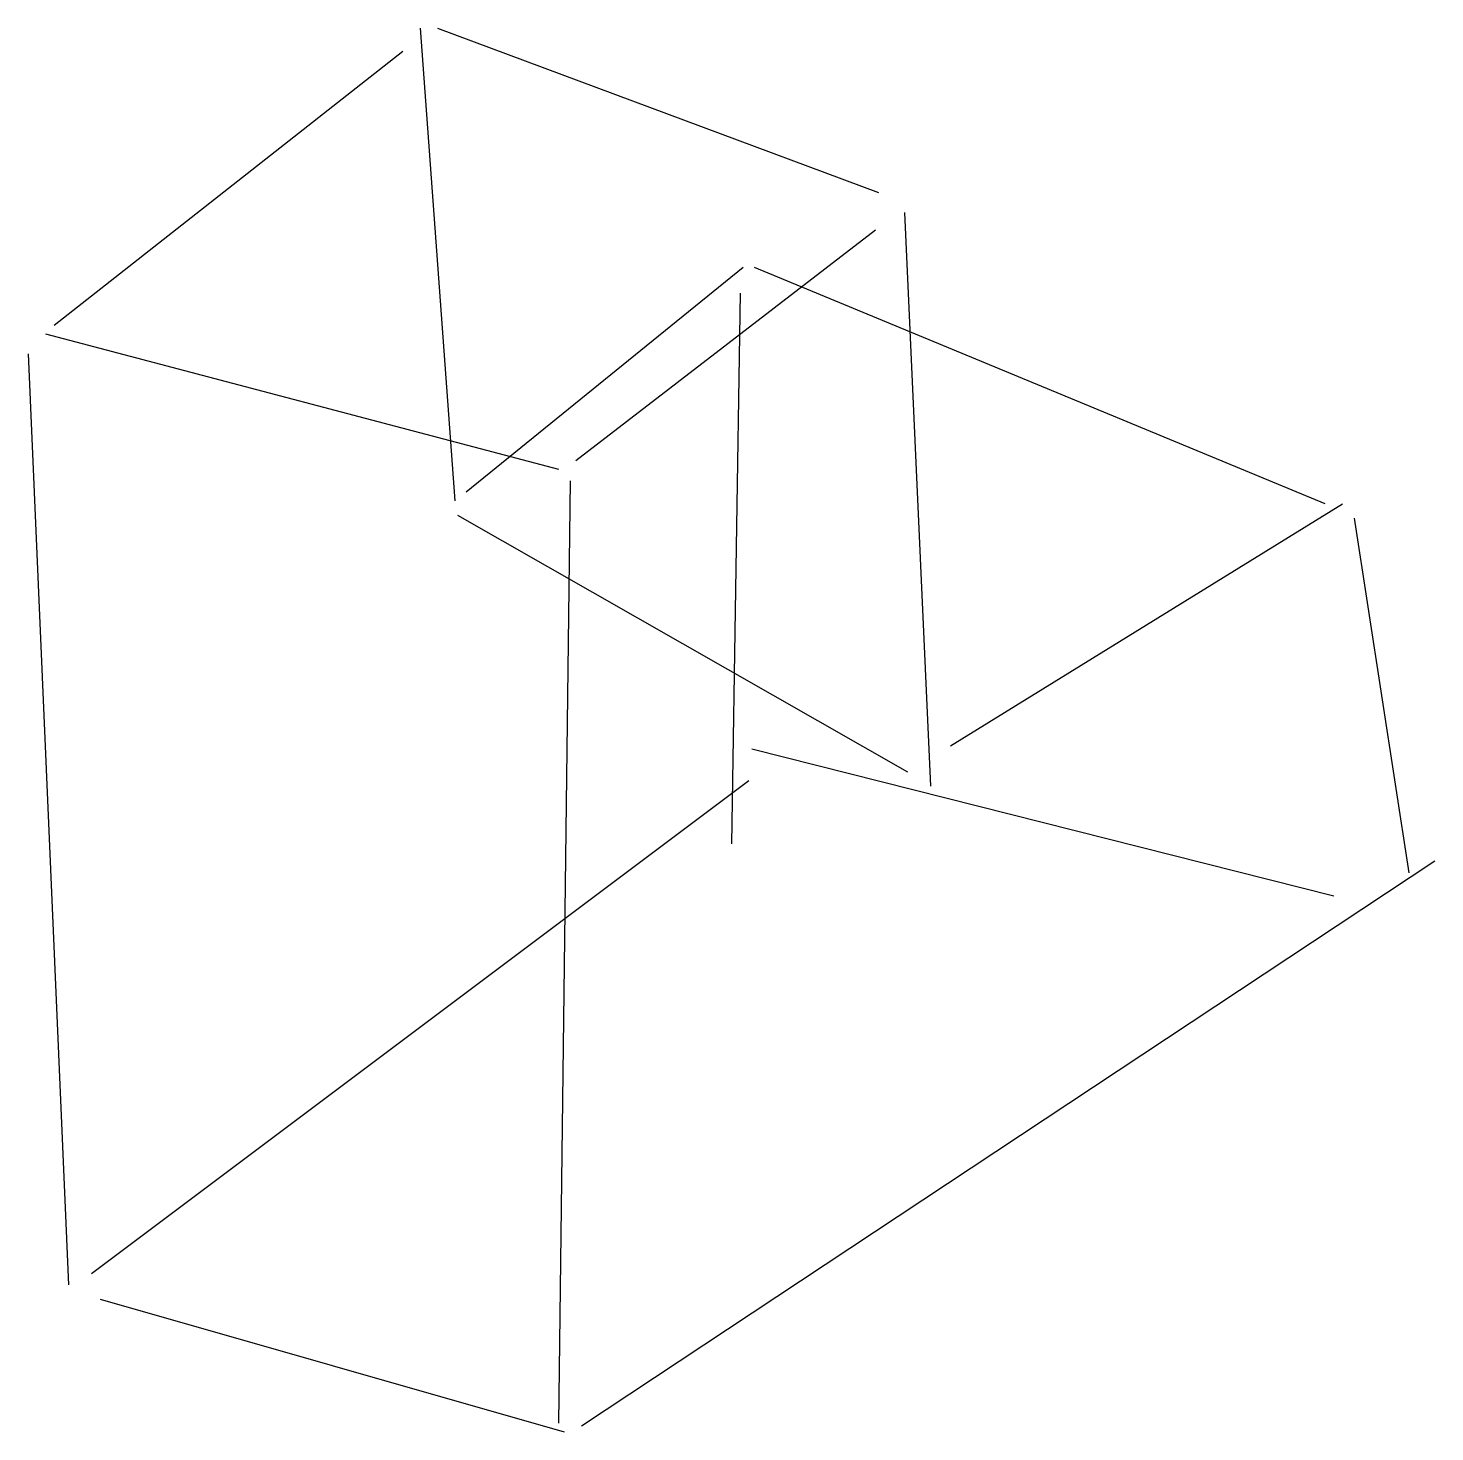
# Model space of a CAD drawing. Header units: metres. Extents: x -88 to 114, y -94 to 108.
import ezdxf

# ---------------------------------------------------------------- set-up
doc = ezdxf.new("R2010")
doc.units = ezdxf.units.M

msp = doc.modelspace()

# ---------------------------------------------------------------- linework, layer by layer
at = {"color": 0, "linetype": 'CONTINUOUS'}
for p, q in [((-32.087934, 108.06388), (-27.119479, 40.161672)), ((-29.603707, 108.06388), (33.744085, 84.463722)), ((-84.670741, 65.417981), (-34.572161, 104.751577)), ((37.470426, 81.565457), (41.196767, -0.828076)), ((-9.72989, 45.958202), (33.330047, 79.08123)), ((14.284306, 73.698738), (-25.463328, 41.403785)), ((97.919953, 39.747634), (15.940457, 73.698738)), ((13.870268, 69.972397), (12.628155, -9.108833)), ((-85.912855, 64.175868), (-12.214117, 44.716088)), ((-88.397082, 61.277603), (-82.600552, -72.456625)), ((-10.557965, 43.059937), (-12.214117, -92.330442)), ((44.095032, 4.968454), (100.40418, 39.747634)), ((-26.705442, 38.091483), (37.884464, 1.242114)), ((102.060331, 37.677445), (109.92705, -13.249211)), ((15.52642, 4.554416), (99.162066, -16.561514)), ((-79.288249, -70.800473), (15.112382, 0)), ((113.653391, -11.59306), (-8.901814, -92.744479)), ((-78.046136, -74.526814), (-11.386041, -93.572555))]:
    msp.add_line(p, q, dxfattribs=at)

doc.saveas('drawing.dxf')
